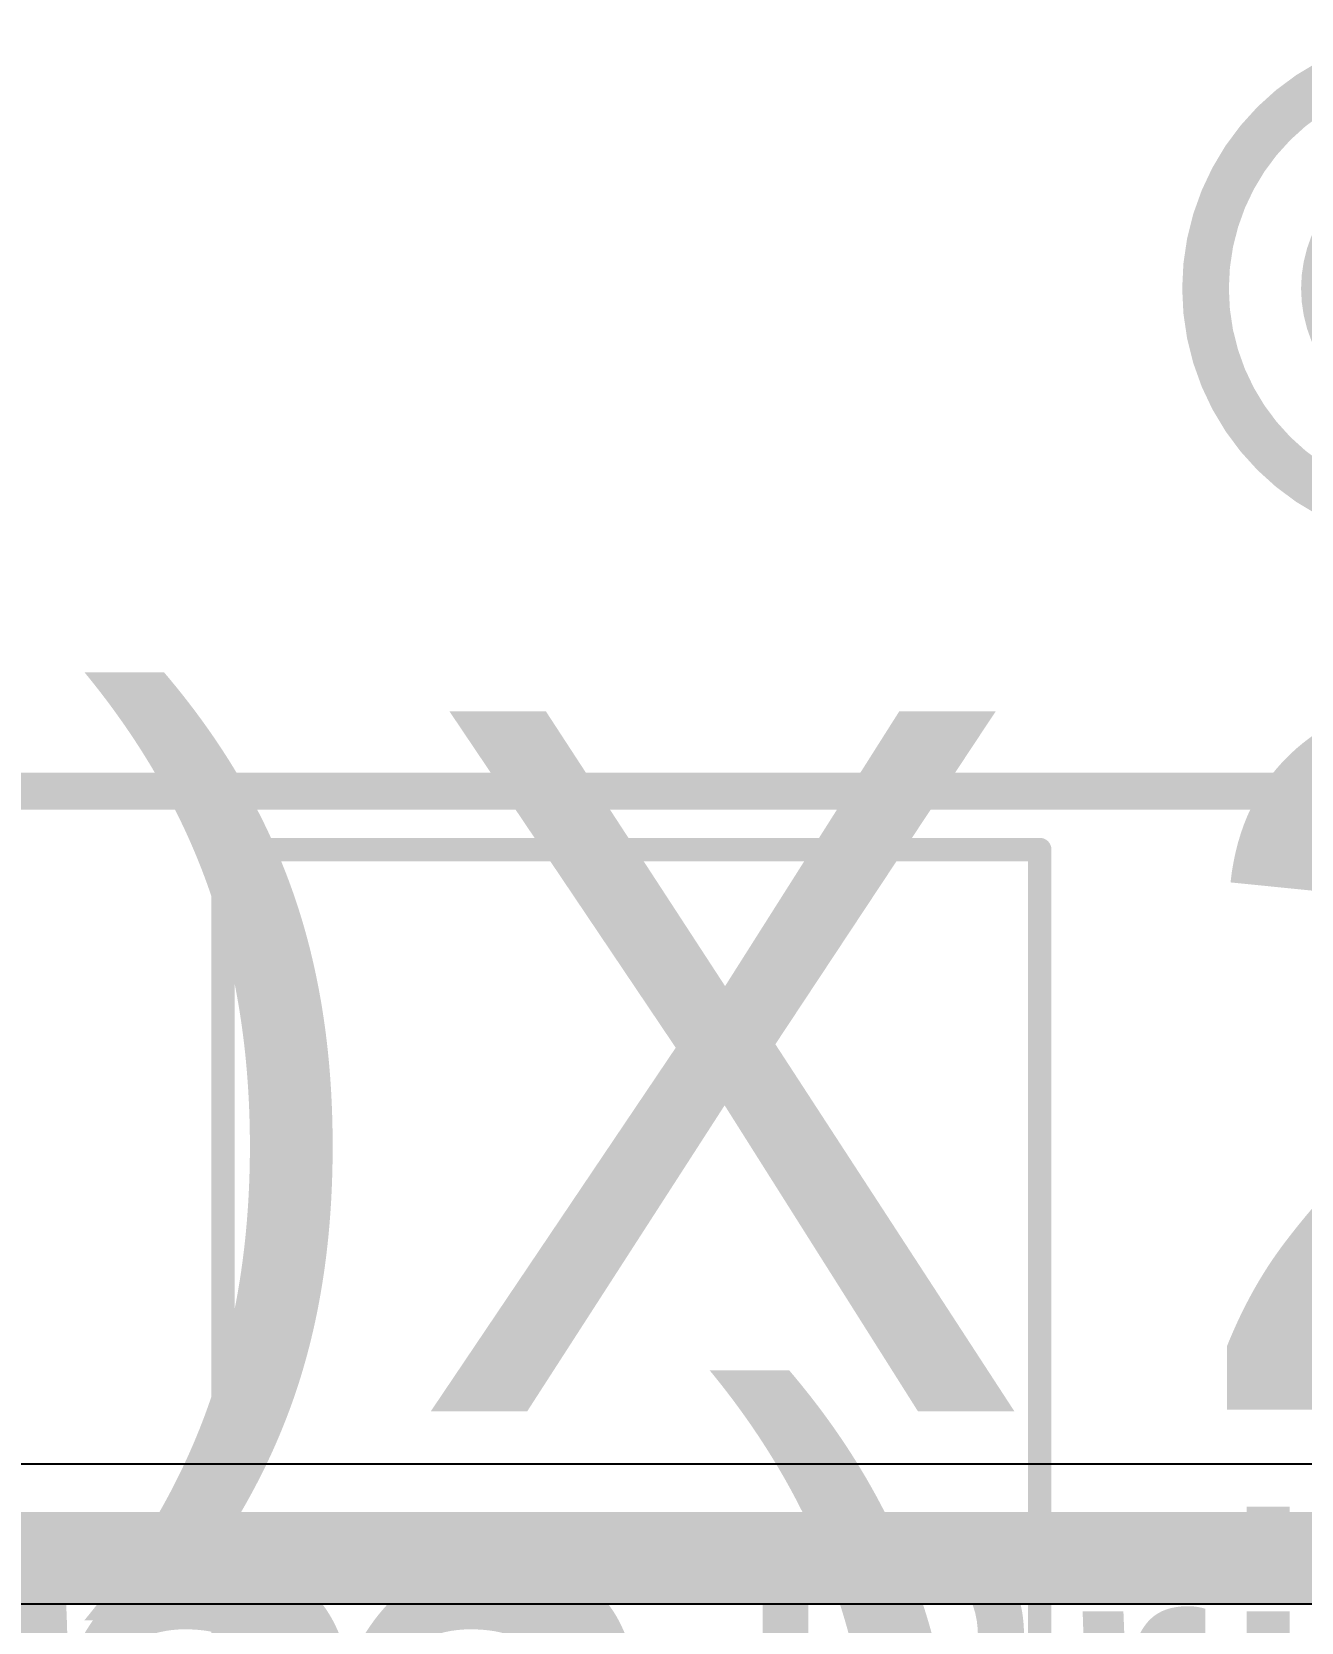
# Model space of a CAD drawing. Header units: millimetres. Extents: x 5 to 399, y 5 to 287.
# Drawn here: x 177.44 to 184.35, y 147.89 to 156.55 of the extents above; entities that cross this region are included whole.
import ezdxf

# ---------------------------------------------------------------- set-up
doc = ezdxf.new("R2010")
doc.units = ezdxf.units.MM
for name, color, linetype in [('BottomLayer', 5, 'Continuous'), ('BottomOverlay', 54, 'Continuous'), ('BottomPaste', 16, 'Continuous'), ('BottomSolder', 6, 'Continuous'), ('Mechanical4', 56, 'Continuous'), ('MidLayer1', 16, 'Continuous'), ('MidLayer2', 76, 'Continuous'), ('TopOverlay', 2, 'Continuous')]:
    doc.layers.add(name, color=color, linetype=linetype)

# ---------------------------------------------------------------- blocks, each defined once
blk = doc.blocks.new('P____ID_278')
at = {"layer": 'TopOverlay', "const_width": 0.2}
blk.add_lwpolyline([(0, 0.033), (32, 0.033)], dxfattribs=at)
at = {"layer": 'TopOverlay'}
blk.add_text('Print ID', height=2, dxfattribs=at).set_placement((12, -5.967))
blk = doc.blocks.new('TP1_5MM_B_299')
at = {"layer": 'BottomLayer', "const_width": 0.75}
blk.add_lwpolyline([(-0.375, 0, 1), (0.375, 0, 1)], format="xyb", close=True, dxfattribs=at)
at = {"layer": 'BottomOverlay'}
for points, const_width in [([(1.27, 0, 1), (-1.27, 0, 1)], 0.254), ([(-1.3335, 0, 1), (-1.2065, 0, 1)], 0.127), ([(1.2065, 0, 1), (1.3335, 0, 1)], 0.127)]:
    blk.add_lwpolyline(points, format="xyb", close=True, dxfattribs=dict(at, const_width=const_width))
at = {"layer": 'BottomPaste', "const_width": 0.75}
blk.add_lwpolyline([(-0.375, 0, 1), (0.375, 0, 1)], format="xyb", close=True, dxfattribs=at)
at = {"layer": 'BottomSolder', "const_width": 0.75}
blk.add_lwpolyline([(-0.375, 0, 1), (0.375, 0, 1)], format="xyb", close=True, dxfattribs=at)

msp = doc.modelspace()

# ---------------------------------------------------------------- linework, layer by layer
at = {"layer": 'Mechanical4', "const_width": 0.127}
for points in [[(178.483, 148.288), (178.483, 152.098)], [(178.483, 152.098), (182.928, 152.098)], [(182.928, 148.288), (182.928, 152.098)], [(178.483, 144.488), (178.483, 148.298)], [(182.928, 144.488), (182.928, 148.298)], [(178.483, 148.288), (182.928, 148.288)]]:
    msp.add_lwpolyline(points, dxfattribs=at)
at = {"layer": 'Mechanical4', "const_width": 0.0635}
for points in [[(178.4513, 152.098, 1), (178.5148, 152.098, 1)], [(178.4513, 152.098, 1), (178.5148, 152.098, 1)], [(182.8963, 152.098, 1), (182.9598, 152.098, 1)], [(182.8963, 152.098, 1), (182.9598, 152.098, 1)], [(178.4513, 148.298, 1), (178.5148, 148.298, 1)], [(182.8963, 148.298, 1), (182.9598, 148.298, 1)], [(178.4513, 148.288, 1), (178.5148, 148.288, 1)], [(178.4513, 148.288, 1), (178.5148, 148.288, 1)], [(182.8963, 148.288, 1), (182.9598, 148.288, 1)], [(182.8963, 148.288, 1), (182.9598, 148.288, 1)]]:
    msp.add_lwpolyline(points, format="xyb", close=True, dxfattribs=at)
at = {"layer": 'MidLayer1'}
msp.add_line((198.3844, 148.7524), (172.1034, 148.7524), dxfattribs=at)
at = {"layer": 'MidLayer1', "const_width": 0.5}
msp.add_lwpolyline([(171.8922, 148.2426), (198.3844, 148.2426)], dxfattribs=at)
at = {"layer": 'MidLayer2'}
msp.add_line((198.3382, 147.9906), (171.1202, 147.9906), dxfattribs=at)

# ---------------------------------------------------------------- block references
for name, p, rotation in [('TP1_5MM_B_299', (185.1002, 155.1514), 180), ('P____ID_278', (169.1998, 152.3828), 360)]:
    msp.add_blockref(name, p, dxfattribs=dict(rotation=rotation))

# ---------------------------------------------------------------- texts
at = {"layer": 'Mechanical4'}
for s, p in [('2:3 (1mil)', (158.163, 149.05)), ('2:4 (0.1mil)', (183.69, 149.05)), ('X', (179.499, 149.04)), ('4:2 (10um)', (158.163, 145.25)), ('4:3 (1um)', (183.69, 145.25))]:
    msp.add_text(s, height=3.81, dxfattribs=at).set_placement(p)

doc.saveas('drawing.dxf')
